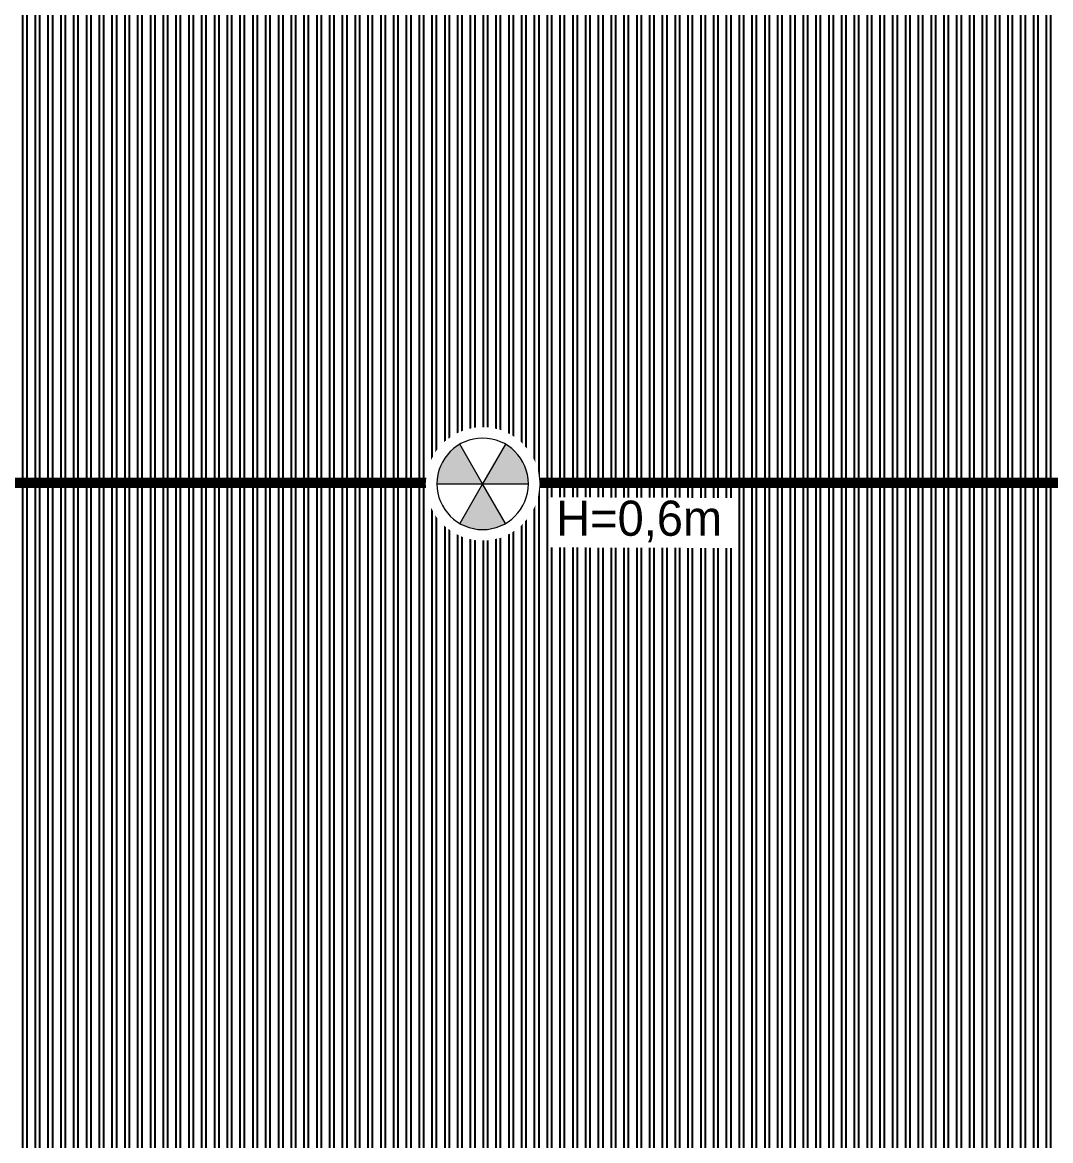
# Model space of a CAD drawing. Header units: millimetres. Extents: x -107267 to 109426, y -98906 to 83910.
# Drawn here: x 4590 to 9564, y -10804 to -5394 of the extents above; entities that cross this region are included whole.
import ezdxf
from ezdxf.enums import TextEntityAlignment as Align

# ---------------------------------------------------------------- set-up
doc = ezdxf.new("R2010")
doc.units = ezdxf.units.MM
doc.linetypes.add('ACAD_ISO10W100', pattern=[18, 12, -3, 0, -3])
for name, color, linetype in [('00 - wipout', 1, 'Continuous'), ('00 - ZONA DE PROTEÇÃO', 4, 'Continuous'), ('Top (Plan) View-MISC', 7, 'Continuous')]:
    doc.layers.add(name, color=color, linetype=linetype)
doc.layers.add('000-M3G-MALHA NOVA', color=5, linetype='ACAD_ISO10W100', lineweight=0)
doc.layers.add('00_SPDA_captacao_novo', color=5, linetype='Continuous', lineweight=9)

# ---------------------------------------------------------------- blocks, each defined once
blk = doc.blocks.new('M3G_P_CPTOR AEREO 600')
blk.add_attdef('ALTURA', text='', height=1.7).set_placement((0.739, -2.574), align=Align.TOP_LEFT)
at = {"color": 255, "lineweight": 0}
blk.add_wipeout([(-0.23, 2.19), (-0.68, 2.094), (-1.101, 1.907), (-1.473, 1.636), (-1.781, 1.294), (-2.012, 0.896), (-2.154, 0.458), (-2.202, 0), (-2.154, -0.458), (-2.012, -0.896), (-1.781, -1.294), (-1.473, -1.636), (-1.101, -1.907), (-0.68, -2.094), (-0.23, -2.19), (0.23, -2.19), (0.68, -2.094), (1.101, -1.907), (1.473, -1.636), (1.781, -1.294), (2.012, -0.896), (2.154, -0.458), (2.202, 0), (2.154, 0.458), (2.012, 0.896), (1.781, 1.294), (1.473, 1.636), (1.101, 1.907), (0.68, 2.094), (0.23, 2.19)], dxfattribs=at)
at = {"lineweight": 9}
h = blk.add_hatch(color=256, dxfattribs=at)
h.dxf.hatch_style = 1
h.paths.add_polyline_path([(0.884, 1.532, 0.267949), (-0.884, 1.532), (0, 0)])
h.paths.add_polyline_path([(-1.769, 0, 0.267949), (-0.884, -1.532), (0, 0)])
h.paths.add_polyline_path([(0.884, -1.532, 0.267949), (1.769, 0), (0, 0)])
for p, q in [((0, 0), (-0.884, 1.532)), ((0.884, 1.532), (0, 0)), ((-1.769, 0), (0, 0)), ((0, 0), (-0.884, -1.532)), ((0.884, -1.532), (0, 0)), ((0, 0), (1.769, 0))]:
    blk.add_line(p, q, dxfattribs=at)
blk.add_circle((0, 0), 1.769, dxfattribs=at)
blk = doc.blocks.new('*U481')
at = {"layer": 'Top (Plan) View-MISC', "color": 0, "linetype": 'ByBlock', "lineweight": -2}
for p, q in [((4611.6, -7621.9), (4652.3, -7621.9)), ((4673.5, -7621.9), (4714.2, -7621.9)), ((4735.4, -7621.9), (4776.1, -7621.9)), ((4797.3, -7621.9), (4838, -7621.9)), ((4859.2, -7621.9), (4899.9, -7621.9)), ((4921.1, -7621.9), (4961.8, -7621.9)), ((4983, -7621.9), (5023.7, -7621.9)), ((5044.9, -7621.9), (5085.6, -7621.9)), ((5106.8, -7621.9), (5147.5, -7621.9)), ((5168.7, -7621.9), (5209.4, -7621.9)), ((5230.6, -7621.9), (5271.3, -7621.9)), ((5292.5, -7621.9), (5333.2, -7621.9)), ((5354.4, -7621.9), (5395.1, -7621.9)), ((5416.3, -7621.9), (5457, -7621.9)), ((5478.2, -7621.9), (5518.9, -7621.9)), ((5540.1, -7621.9), (5580.8, -7621.9)), ((5602, -7621.9), (5642.7, -7621.9)), ((5663.9, -7621.9), (5704.6, -7621.9)), ((5725.8, -7621.9), (5766.5, -7621.9)), ((5787.7, -7621.9), (5828.4, -7621.9)), ((5849.6, -7621.9), (5890.3, -7621.9)), ((5911.5, -7621.9), (5952.2, -7621.9)), ((5973.4, -7621.9), (6014.1, -7621.9)), ((6035.3, -7621.9), (6076, -7621.9)), ((6097.2, -7621.9), (6137.9, -7621.9)), ((6159.1, -7621.9), (6199.8, -7621.9)), ((6221, -7621.9), (6261.7, -7621.9)), ((6282.9, -7621.9), (6323.6, -7621.9)), ((6344.8, -7621.9), (6385.5, -7621.9)), ((6406.7, -7621.9), (6447.4, -7621.9)), ((6468.6, -7621.9), (6509.3, -7621.9)), ((6530.5, -7621.9), (6571.2, -7621.9)), ((6592.4, -7621.9), (6633.1, -7621.9)), ((6654.3, -7621.9), (6695, -7621.9)), ((6716.2, -7621.9), (6756.9, -7621.9)), ((6778.1, -7621.9), (6818.8, -7621.9)), ((6840, -7621.9), (6859.5, -7621.9)), ((6878.5, -7621.9), (6880.7, -7621.9)), ((6901.9, -7621.9), (6942.6, -7621.9)), ((6963.8, -7621.9), (7004.5, -7621.9)), ((7025.7, -7621.9), (7066.4, -7621.9)), ((7087.6, -7621.9), (7128.3, -7621.9)), ((7149.5, -7621.9), (7190.2, -7621.9)), ((7211.4, -7621.9), (7252.1, -7621.9)), ((7273.3, -7621.9), (7314, -7621.9)), ((7335.2, -7621.9), (7375.9, -7621.9)), ((7397.1, -7621.9), (7437.8, -7621.9)), ((7459, -7621.9), (7499.7, -7621.9)), ((7520.9, -7621.9), (7561.6, -7621.9)), ((7582.8, -7621.9), (7623.5, -7621.9)), ((7644.7, -7621.9), (7685.4, -7621.9)), ((7706.6, -7621.9), (7747.3, -7621.9)), ((7768.5, -7621.9), (7809.2, -7621.9)), ((7830.4, -7621.9), (7871.1, -7621.9)), ((7892.3, -7621.9), (7933, -7621.9)), ((7954.2, -7621.9), (7994.9, -7621.9)), ((8016.1, -7621.9), (8056.8, -7621.9)), ((8078, -7621.9), (8118.7, -7621.9)), ((8139.9, -7621.9), (8180.6, -7621.9)), ((8201.8, -7621.9), (8242.5, -7621.9)), ((8263.7, -7621.9), (8304.4, -7621.9)), ((8325.6, -7621.9), (8366.3, -7621.9)), ((8387.5, -7621.9), (8428.2, -7621.9)), ((8449.4, -7621.9), (8490.1, -7621.9)), ((8511.3, -7621.9), (8551.9, -7621.9)), ((8573.2, -7621.9), (8613.8, -7621.9)), ((8635.1, -7621.9), (8675.7, -7621.9)), ((8697, -7621.9), (8737.6, -7621.9)), ((8758.9, -7621.9), (8799.5, -7621.9)), ((8820.8, -7621.9), (8861.4, -7621.9)), ((8882.7, -7621.9), (8923.3, -7621.9)), ((8944.6, -7621.9), (8985.2, -7621.9)), ((9006.4, -7621.9), (9047.1, -7621.9)), ((9068.3, -7621.9), (9109, -7621.9)), ((9130.2, -7621.9), (9170.9, -7621.9)), ((9192.1, -7621.9), (9232.8, -7621.9)), ((9254, -7621.9), (9294.7, -7621.9)), ((9315.9, -7621.9), (9356.6, -7621.9)), ((9377.8, -7621.9), (9418.5, -7621.9)), ((9439.7, -7621.9), (9480.4, -7621.9)), ((9501.6, -7621.9), (9542.3, -7621.9)), ((9563.5, -7621.9), (9604.2, -7621.9))]:
    blk.add_line(p, q, dxfattribs=at)
blk = doc.blocks.new('*U708')
at = {"layer": 'Top (Plan) View-MISC', "color": 0, "linetype": 'ByBlock', "lineweight": -2}
for p, q in [((9542.3, -381.9), (9542.3, -7621.9)), ((9563.5, -381.9), (9563.5, -7621.9)), ((9542.3, -7621.9), (9542.3, -14861.9)), ((9542.3, -7621.9), (9563.5, -7621.9)), ((9563.5, -7621.9), (9563.5, -14861.9))]:
    blk.add_line(p, q, dxfattribs=at)
blk = doc.blocks.new('*U709')
at = {"layer": 'Top (Plan) View-MISC', "color": 0, "linetype": 'ByBlock', "lineweight": -2}
for p, q in [((9480.4, -381.9), (9480.4, -7621.9)), ((9501.6, -381.9), (9501.6, -7621.9)), ((9480.4, -7621.9), (9480.4, -14861.9)), ((9480.4, -7621.9), (9501.6, -7621.9)), ((9501.6, -7621.9), (9501.6, -14861.9))]:
    blk.add_line(p, q, dxfattribs=at)
blk = doc.blocks.new('*U710')
at = {"layer": 'Top (Plan) View-MISC', "color": 0, "linetype": 'ByBlock', "lineweight": -2}
for p, q in [((9418.5, -381.9), (9418.5, -7621.9)), ((9439.7, -381.9), (9439.7, -7621.9)), ((9418.5, -7621.9), (9418.5, -14861.9)), ((9418.5, -7621.9), (9439.7, -7621.9)), ((9439.7, -7621.9), (9439.7, -14861.9))]:
    blk.add_line(p, q, dxfattribs=at)
blk = doc.blocks.new('*U711')
at = {"layer": 'Top (Plan) View-MISC', "color": 0, "linetype": 'ByBlock', "lineweight": -2}
for p, q in [((9356.6, -381.9), (9356.6, -7621.9)), ((9377.8, -381.9), (9377.8, -7621.9)), ((9356.6, -7621.9), (9356.6, -14861.9)), ((9356.6, -7621.9), (9377.8, -7621.9)), ((9377.8, -7621.9), (9377.8, -14861.9))]:
    blk.add_line(p, q, dxfattribs=at)
blk = doc.blocks.new('*U712')
at = {"layer": 'Top (Plan) View-MISC', "color": 0, "linetype": 'ByBlock', "lineweight": -2}
for p, q in [((9294.7, -381.9), (9294.7, -7621.9)), ((9315.9, -381.9), (9315.9, -7621.9)), ((9294.7, -7621.9), (9294.7, -14861.9)), ((9294.7, -7621.9), (9315.9, -7621.9)), ((9315.9, -7621.9), (9315.9, -14861.9))]:
    blk.add_line(p, q, dxfattribs=at)
blk = doc.blocks.new('*U713')
at = {"layer": 'Top (Plan) View-MISC', "color": 0, "linetype": 'ByBlock', "lineweight": -2}
for p, q in [((9232.8, -381.9), (9232.8, -7621.9)), ((9254, -381.9), (9254, -7621.9)), ((9232.8, -7621.9), (9232.8, -14861.9)), ((9232.8, -7621.9), (9254, -7621.9)), ((9254, -7621.9), (9254, -14861.9))]:
    blk.add_line(p, q, dxfattribs=at)
blk = doc.blocks.new('*U714')
at = {"layer": 'Top (Plan) View-MISC', "color": 0, "linetype": 'ByBlock', "lineweight": -2}
for p, q in [((9170.9, -381.9), (9170.9, -7621.9)), ((9192.1, -381.9), (9192.1, -7621.9)), ((9170.9, -7621.9), (9170.9, -14861.9)), ((9170.9, -7621.9), (9192.1, -7621.9)), ((9192.1, -7621.9), (9192.1, -14861.9))]:
    blk.add_line(p, q, dxfattribs=at)
blk = doc.blocks.new('*U715')
at = {"layer": 'Top (Plan) View-MISC', "color": 0, "linetype": 'ByBlock', "lineweight": -2}
for p, q in [((9109, -381.9), (9109, -7621.9)), ((9130.2, -381.9), (9130.2, -7621.9)), ((9109, -7621.9), (9109, -14861.9)), ((9109, -7621.9), (9130.2, -7621.9)), ((9130.2, -7621.9), (9130.2, -14861.9))]:
    blk.add_line(p, q, dxfattribs=at)
blk = doc.blocks.new('*U716')
at = {"layer": 'Top (Plan) View-MISC', "color": 0, "linetype": 'ByBlock', "lineweight": -2}
for p, q in [((9047.1, -381.9), (9047.1, -7621.9)), ((9068.3, -381.9), (9068.3, -7621.9)), ((9047.1, -7621.9), (9047.1, -14861.9)), ((9047.1, -7621.9), (9068.3, -7621.9)), ((9068.3, -7621.9), (9068.3, -14861.9))]:
    blk.add_line(p, q, dxfattribs=at)
blk = doc.blocks.new('*U717')
at = {"layer": 'Top (Plan) View-MISC', "color": 0, "linetype": 'ByBlock', "lineweight": -2}
for p, q in [((8985.2, -381.9), (8985.2, -7621.9)), ((9006.4, -381.9), (9006.4, -7621.9)), ((8985.2, -7621.9), (8985.2, -14861.9)), ((8985.2, -7621.9), (9006.4, -7621.9)), ((9006.4, -7621.9), (9006.4, -14861.9))]:
    blk.add_line(p, q, dxfattribs=at)
blk = doc.blocks.new('*U718')
at = {"layer": 'Top (Plan) View-MISC', "color": 0, "linetype": 'ByBlock', "lineweight": -2}
for p, q in [((8923.3, -381.9), (8923.3, -7621.9)), ((8944.6, -381.9), (8944.6, -7621.9)), ((8923.3, -7621.9), (8923.3, -14861.9)), ((8923.3, -7621.9), (8944.6, -7621.9)), ((8944.6, -7621.9), (8944.6, -14861.9))]:
    blk.add_line(p, q, dxfattribs=at)
blk = doc.blocks.new('*U719')
at = {"layer": 'Top (Plan) View-MISC', "color": 0, "linetype": 'ByBlock', "lineweight": -2}
for p, q in [((8861.4, -381.9), (8861.4, -7621.9)), ((8882.7, -381.9), (8882.7, -7621.9)), ((8861.4, -7621.9), (8861.4, -14861.9)), ((8861.4, -7621.9), (8882.7, -7621.9)), ((8882.7, -7621.9), (8882.7, -14861.9))]:
    blk.add_line(p, q, dxfattribs=at)
blk = doc.blocks.new('*U720')
at = {"layer": 'Top (Plan) View-MISC', "color": 0, "linetype": 'ByBlock', "lineweight": -2}
for p, q in [((8799.5, -381.9), (8799.5, -7621.9)), ((8820.8, -381.9), (8820.8, -7621.9)), ((8799.5, -7621.9), (8799.5, -14861.9)), ((8799.5, -7621.9), (8820.8, -7621.9)), ((8820.8, -7621.9), (8820.8, -14861.9))]:
    blk.add_line(p, q, dxfattribs=at)
blk = doc.blocks.new('*U721')
at = {"layer": 'Top (Plan) View-MISC', "color": 0, "linetype": 'ByBlock', "lineweight": -2}
for p, q in [((8737.6, -381.9), (8737.6, -7621.9)), ((8758.9, -381.9), (8758.9, -7621.9)), ((8737.6, -7621.9), (8737.6, -14861.9)), ((8737.6, -7621.9), (8758.9, -7621.9)), ((8758.9, -7621.9), (8758.9, -14861.9))]:
    blk.add_line(p, q, dxfattribs=at)
blk = doc.blocks.new('*U722')
at = {"layer": 'Top (Plan) View-MISC', "color": 0, "linetype": 'ByBlock', "lineweight": -2}
for p, q in [((8675.7, -381.9), (8675.7, -7621.9)), ((8697, -381.9), (8697, -7621.9)), ((8675.7, -7621.9), (8675.7, -14861.9)), ((8675.7, -7621.9), (8697, -7621.9)), ((8697, -7621.9), (8697, -14861.9))]:
    blk.add_line(p, q, dxfattribs=at)
blk = doc.blocks.new('*U723')
at = {"layer": 'Top (Plan) View-MISC', "color": 0, "linetype": 'ByBlock', "lineweight": -2}
for p, q in [((8613.8, -381.9), (8613.8, -7621.9)), ((8635.1, -381.9), (8635.1, -7621.9)), ((8613.8, -7621.9), (8613.8, -14861.9)), ((8613.8, -7621.9), (8635.1, -7621.9)), ((8635.1, -7621.9), (8635.1, -14861.9))]:
    blk.add_line(p, q, dxfattribs=at)
blk = doc.blocks.new('*U724')
at = {"layer": 'Top (Plan) View-MISC', "color": 0, "linetype": 'ByBlock', "lineweight": -2}
for p, q in [((8551.9, -381.9), (8551.9, -7621.9)), ((8573.2, -381.9), (8573.2, -7621.9)), ((8551.9, -7621.9), (8551.9, -14861.9)), ((8551.9, -7621.9), (8573.2, -7621.9)), ((8573.2, -7621.9), (8573.2, -14861.9))]:
    blk.add_line(p, q, dxfattribs=at)
blk = doc.blocks.new('*U725')
at = {"layer": 'Top (Plan) View-MISC', "color": 0, "linetype": 'ByBlock', "lineweight": -2}
for p, q in [((8490.1, -381.9), (8490.1, -7621.9)), ((8511.3, -381.9), (8511.3, -7621.9)), ((8490.1, -7621.9), (8490.1, -14861.9)), ((8490.1, -7621.9), (8511.3, -7621.9)), ((8511.3, -7621.9), (8511.3, -14861.9))]:
    blk.add_line(p, q, dxfattribs=at)
blk = doc.blocks.new('*U726')
at = {"layer": 'Top (Plan) View-MISC', "color": 0, "linetype": 'ByBlock', "lineweight": -2}
for p, q in [((8428.2, -381.9), (8428.2, -7621.9)), ((8449.4, -381.9), (8449.4, -7621.9)), ((8428.2, -7621.9), (8428.2, -14861.9)), ((8428.2, -7621.9), (8449.4, -7621.9)), ((8449.4, -7621.9), (8449.4, -14861.9))]:
    blk.add_line(p, q, dxfattribs=at)
blk = doc.blocks.new('*U727')
at = {"layer": 'Top (Plan) View-MISC', "color": 0, "linetype": 'ByBlock', "lineweight": -2}
for p, q in [((8366.3, -381.9), (8366.3, -7621.9)), ((8387.5, -381.9), (8387.5, -7621.9)), ((8366.3, -7621.9), (8366.3, -14861.9)), ((8366.3, -7621.9), (8387.5, -7621.9)), ((8387.5, -7621.9), (8387.5, -14861.9))]:
    blk.add_line(p, q, dxfattribs=at)
blk = doc.blocks.new('*U728')
at = {"layer": 'Top (Plan) View-MISC', "color": 0, "linetype": 'ByBlock', "lineweight": -2}
for p, q in [((8304.4, -381.9), (8304.4, -7621.9)), ((8325.6, -381.9), (8325.6, -7621.9)), ((8304.4, -7621.9), (8304.4, -14861.9)), ((8304.4, -7621.9), (8325.6, -7621.9)), ((8325.6, -7621.9), (8325.6, -14861.9))]:
    blk.add_line(p, q, dxfattribs=at)
blk = doc.blocks.new('*U729')
at = {"layer": 'Top (Plan) View-MISC', "color": 0, "linetype": 'ByBlock', "lineweight": -2}
for p, q in [((8242.5, -381.9), (8242.5, -7621.9)), ((8263.7, -381.9), (8263.7, -7621.9)), ((8242.5, -7621.9), (8242.5, -14861.9)), ((8242.5, -7621.9), (8263.7, -7621.9)), ((8263.7, -7621.9), (8263.7, -14861.9))]:
    blk.add_line(p, q, dxfattribs=at)
blk = doc.blocks.new('*U730')
at = {"layer": 'Top (Plan) View-MISC', "color": 0, "linetype": 'ByBlock', "lineweight": -2}
for p, q in [((8180.6, -381.9), (8180.6, -7621.9)), ((8201.8, -381.9), (8201.8, -7621.9)), ((8180.6, -7621.9), (8180.6, -14861.9)), ((8180.6, -7621.9), (8201.8, -7621.9)), ((8201.8, -7621.9), (8201.8, -14861.9))]:
    blk.add_line(p, q, dxfattribs=at)
blk = doc.blocks.new('*U731')
at = {"layer": 'Top (Plan) View-MISC', "color": 0, "linetype": 'ByBlock', "lineweight": -2}
for p, q in [((8118.7, -381.9), (8118.7, -7621.9)), ((8139.9, -381.9), (8139.9, -7621.9)), ((8118.7, -7621.9), (8118.7, -14861.9)), ((8118.7, -7621.9), (8139.9, -7621.9)), ((8139.9, -7621.9), (8139.9, -14861.9))]:
    blk.add_line(p, q, dxfattribs=at)
blk = doc.blocks.new('*U732')
at = {"layer": 'Top (Plan) View-MISC', "color": 0, "linetype": 'ByBlock', "lineweight": -2}
for p, q in [((8056.8, -381.9), (8056.8, -7621.9)), ((8078, -381.9), (8078, -7621.9)), ((8056.8, -7621.9), (8056.8, -14861.9)), ((8056.8, -7621.9), (8078, -7621.9)), ((8078, -7621.9), (8078, -14861.9))]:
    blk.add_line(p, q, dxfattribs=at)
blk = doc.blocks.new('*U733')
at = {"layer": 'Top (Plan) View-MISC', "color": 0, "linetype": 'ByBlock', "lineweight": -2}
for p, q in [((7994.9, -381.9), (7994.9, -7621.9)), ((8016.1, -381.9), (8016.1, -7621.9)), ((7994.9, -7621.9), (7994.9, -14861.9)), ((7994.9, -7621.9), (8016.1, -7621.9)), ((8016.1, -7621.9), (8016.1, -14861.9))]:
    blk.add_line(p, q, dxfattribs=at)
blk = doc.blocks.new('*U734')
at = {"layer": 'Top (Plan) View-MISC', "color": 0, "linetype": 'ByBlock', "lineweight": -2}
for p, q in [((7933, -381.9), (7933, -7621.9)), ((7954.2, -381.9), (7954.2, -7621.9)), ((7933, -7621.9), (7933, -14861.9)), ((7933, -7621.9), (7954.2, -7621.9)), ((7954.2, -7621.9), (7954.2, -14861.9))]:
    blk.add_line(p, q, dxfattribs=at)
blk = doc.blocks.new('*U735')
at = {"layer": 'Top (Plan) View-MISC', "color": 0, "linetype": 'ByBlock', "lineweight": -2}
for p, q in [((7871.1, -381.9), (7871.1, -7621.9)), ((7892.3, -381.9), (7892.3, -7621.9)), ((7871.1, -7621.9), (7871.1, -14861.9)), ((7871.1, -7621.9), (7892.3, -7621.9)), ((7892.3, -7621.9), (7892.3, -14861.9))]:
    blk.add_line(p, q, dxfattribs=at)
blk = doc.blocks.new('*U736')
at = {"layer": 'Top (Plan) View-MISC', "color": 0, "linetype": 'ByBlock', "lineweight": -2}
for p, q in [((7809.2, -381.9), (7809.2, -7621.9)), ((7830.4, -381.9), (7830.4, -7621.9)), ((7809.2, -7621.9), (7809.2, -14861.9)), ((7809.2, -7621.9), (7830.4, -7621.9)), ((7830.4, -7621.9), (7830.4, -14861.9))]:
    blk.add_line(p, q, dxfattribs=at)
blk = doc.blocks.new('*U737')
at = {"layer": 'Top (Plan) View-MISC', "color": 0, "linetype": 'ByBlock', "lineweight": -2}
for p, q in [((7747.3, -381.9), (7747.3, -7621.9)), ((7768.5, -381.9), (7768.5, -7621.9)), ((7747.3, -7621.9), (7747.3, -14861.9)), ((7747.3, -7621.9), (7768.5, -7621.9)), ((7768.5, -7621.9), (7768.5, -14861.9))]:
    blk.add_line(p, q, dxfattribs=at)
blk = doc.blocks.new('*U738')
at = {"layer": 'Top (Plan) View-MISC', "color": 0, "linetype": 'ByBlock', "lineweight": -2}
for p, q in [((7685.4, -381.9), (7685.4, -7621.9)), ((7706.6, -381.9), (7706.6, -7621.9)), ((7685.4, -7621.9), (7685.4, -14861.9)), ((7685.4, -7621.9), (7706.6, -7621.9)), ((7706.6, -7621.9), (7706.6, -14861.9))]:
    blk.add_line(p, q, dxfattribs=at)
blk = doc.blocks.new('*U739')
at = {"layer": 'Top (Plan) View-MISC', "color": 0, "linetype": 'ByBlock', "lineweight": -2}
for p, q in [((7623.5, -381.9), (7623.5, -7621.9)), ((7644.7, -381.9), (7644.7, -7621.9)), ((7623.5, -7621.9), (7623.5, -14861.9)), ((7623.5, -7621.9), (7644.7, -7621.9)), ((7644.7, -7621.9), (7644.7, -14861.9))]:
    blk.add_line(p, q, dxfattribs=at)
blk = doc.blocks.new('*U740')
at = {"layer": 'Top (Plan) View-MISC', "color": 0, "linetype": 'ByBlock', "lineweight": -2}
for p, q in [((7561.6, -381.9), (7561.6, -7621.9)), ((7582.8, -381.9), (7582.8, -7621.9)), ((7561.6, -7621.9), (7561.6, -14861.9)), ((7561.6, -7621.9), (7582.8, -7621.9)), ((7582.8, -7621.9), (7582.8, -14861.9))]:
    blk.add_line(p, q, dxfattribs=at)
blk = doc.blocks.new('*U741')
at = {"layer": 'Top (Plan) View-MISC', "color": 0, "linetype": 'ByBlock', "lineweight": -2}
for p, q in [((7499.7, -381.9), (7499.7, -7621.9)), ((7520.9, -381.9), (7520.9, -7621.9)), ((7499.7, -7621.9), (7499.7, -14861.9)), ((7499.7, -7621.9), (7520.9, -7621.9)), ((7520.9, -7621.9), (7520.9, -14861.9))]:
    blk.add_line(p, q, dxfattribs=at)
blk = doc.blocks.new('*U742')
at = {"layer": 'Top (Plan) View-MISC', "color": 0, "linetype": 'ByBlock', "lineweight": -2}
for p, q in [((7437.8, -381.9), (7437.8, -7621.9)), ((7459, -381.9), (7459, -7621.9)), ((7437.8, -7621.9), (7437.8, -14861.9)), ((7437.8, -7621.9), (7459, -7621.9)), ((7459, -7621.9), (7459, -14861.9))]:
    blk.add_line(p, q, dxfattribs=at)
blk = doc.blocks.new('*U743')
at = {"layer": 'Top (Plan) View-MISC', "color": 0, "linetype": 'ByBlock', "lineweight": -2}
for p, q in [((7375.9, -381.9), (7375.9, -7621.9)), ((7397.1, -381.9), (7397.1, -7621.9)), ((7375.9, -7621.9), (7375.9, -14861.9)), ((7375.9, -7621.9), (7397.1, -7621.9)), ((7397.1, -7621.9), (7397.1, -14861.9))]:
    blk.add_line(p, q, dxfattribs=at)
blk = doc.blocks.new('*U744')
at = {"layer": 'Top (Plan) View-MISC', "color": 0, "linetype": 'ByBlock', "lineweight": -2}
for p, q in [((7314, -381.9), (7314, -7621.9)), ((7335.2, -381.9), (7335.2, -7621.9)), ((7314, -7621.9), (7314, -14861.9)), ((7314, -7621.9), (7335.2, -7621.9)), ((7335.2, -7621.9), (7335.2, -14861.9))]:
    blk.add_line(p, q, dxfattribs=at)
blk = doc.blocks.new('*U745')
at = {"layer": 'Top (Plan) View-MISC', "color": 0, "linetype": 'ByBlock', "lineweight": -2}
for p, q in [((7252.1, -381.9), (7252.1, -7621.9)), ((7273.3, -381.9), (7273.3, -7621.9)), ((7252.1, -7621.9), (7252.1, -14861.9)), ((7252.1, -7621.9), (7273.3, -7621.9)), ((7273.3, -7621.9), (7273.3, -14861.9))]:
    blk.add_line(p, q, dxfattribs=at)
blk = doc.blocks.new('*U746')
at = {"layer": 'Top (Plan) View-MISC', "color": 0, "linetype": 'ByBlock', "lineweight": -2}
for p, q in [((7190.2, -381.9), (7190.2, -7621.9)), ((7211.4, -381.9), (7211.4, -7621.9)), ((7190.2, -7621.9), (7190.2, -14861.9)), ((7190.2, -7621.9), (7211.4, -7621.9)), ((7211.4, -7621.9), (7211.4, -14861.9))]:
    blk.add_line(p, q, dxfattribs=at)
blk = doc.blocks.new('*U747')
at = {"layer": 'Top (Plan) View-MISC', "color": 0, "linetype": 'ByBlock', "lineweight": -2}
for p, q in [((7128.3, -381.9), (7128.3, -7621.9)), ((7149.5, -381.9), (7149.5, -7621.9)), ((7128.3, -7621.9), (7128.3, -14861.9)), ((7128.3, -7621.9), (7149.5, -7621.9)), ((7149.5, -7621.9), (7149.5, -14861.9))]:
    blk.add_line(p, q, dxfattribs=at)
blk = doc.blocks.new('*U748')
at = {"layer": 'Top (Plan) View-MISC', "color": 0, "linetype": 'ByBlock', "lineweight": -2}
for p, q in [((7066.4, -381.9), (7066.4, -7621.9)), ((7087.6, -381.9), (7087.6, -7621.9)), ((7066.4, -7621.9), (7066.4, -14861.9)), ((7066.4, -7621.9), (7087.6, -7621.9)), ((7087.6, -7621.9), (7087.6, -14861.9))]:
    blk.add_line(p, q, dxfattribs=at)
blk = doc.blocks.new('*U749')
at = {"layer": 'Top (Plan) View-MISC', "color": 0, "linetype": 'ByBlock', "lineweight": -2}
for p, q in [((7004.5, -381.9), (7004.5, -7621.9)), ((7025.7, -381.9), (7025.7, -7621.9)), ((7004.5, -7621.9), (7004.5, -14861.9)), ((7004.5, -7621.9), (7025.7, -7621.9)), ((7025.7, -7621.9), (7025.7, -14861.9))]:
    blk.add_line(p, q, dxfattribs=at)
blk = doc.blocks.new('*U750')
at = {"layer": 'Top (Plan) View-MISC', "color": 0, "linetype": 'ByBlock', "lineweight": -2}
for p, q in [((6942.6, -381.9), (6942.6, -7621.9)), ((6963.8, -381.9), (6963.8, -7621.9)), ((6942.6, -7621.9), (6942.6, -14861.9)), ((6942.6, -7621.9), (6963.8, -7621.9)), ((6963.8, -7621.9), (6963.8, -14861.9))]:
    blk.add_line(p, q, dxfattribs=at)
blk = doc.blocks.new('*U751')
at = {"layer": 'Top (Plan) View-MISC', "color": 0, "linetype": 'ByBlock', "lineweight": -2}
for p, q in [((6880.7, -381.9), (6880.7, -7621.9)), ((6901.9, -381.9), (6901.9, -7621.9)), ((6880.7, -7621.9), (6880.7, -14861.9)), ((6880.7, -7621.9), (6901.9, -7621.9)), ((6901.9, -7621.9), (6901.9, -14861.9))]:
    blk.add_line(p, q, dxfattribs=at)
blk = doc.blocks.new('*U752')
at = {"layer": 'Top (Plan) View-MISC', "color": 0, "linetype": 'ByBlock', "lineweight": -2}
for p, q in [((6818.8, -381.9), (6818.8, -7621.9)), ((6840, -381.9), (6840, -7621.9)), ((6818.8, -7621.9), (6818.8, -14861.9)), ((6818.8, -7621.9), (6840, -7621.9)), ((6840, -7621.9), (6840, -14861.9))]:
    blk.add_line(p, q, dxfattribs=at)
blk = doc.blocks.new('*U753')
at = {"layer": 'Top (Plan) View-MISC', "color": 0, "linetype": 'ByBlock', "lineweight": -2}
for p, q in [((6756.9, -381.9), (6756.9, -7621.9)), ((6778.1, -381.9), (6778.1, -7621.9)), ((6756.9, -7621.9), (6756.9, -14861.9)), ((6756.9, -7621.9), (6778.1, -7621.9)), ((6778.1, -7621.9), (6778.1, -14861.9))]:
    blk.add_line(p, q, dxfattribs=at)
blk = doc.blocks.new('*U754')
at = {"layer": 'Top (Plan) View-MISC', "color": 0, "linetype": 'ByBlock', "lineweight": -2}
for p, q in [((6695, -381.9), (6695, -7621.9)), ((6716.2, -381.9), (6716.2, -7621.9)), ((6695, -7621.9), (6695, -14861.9)), ((6695, -7621.9), (6716.2, -7621.9)), ((6716.2, -7621.9), (6716.2, -14861.9))]:
    blk.add_line(p, q, dxfattribs=at)
blk = doc.blocks.new('*U755')
at = {"layer": 'Top (Plan) View-MISC', "color": 0, "linetype": 'ByBlock', "lineweight": -2}
for p, q in [((6633.1, -381.9), (6633.1, -7621.9)), ((6654.3, -381.9), (6654.3, -7621.9)), ((6633.1, -7621.9), (6633.1, -14861.9)), ((6633.1, -7621.9), (6654.3, -7621.9)), ((6654.3, -7621.9), (6654.3, -14861.9))]:
    blk.add_line(p, q, dxfattribs=at)
blk = doc.blocks.new('*U756')
at = {"layer": 'Top (Plan) View-MISC', "color": 0, "linetype": 'ByBlock', "lineweight": -2}
for p, q in [((6571.2, -381.9), (6571.2, -7621.9)), ((6592.4, -381.9), (6592.4, -7621.9)), ((6571.2, -7621.9), (6571.2, -14861.9)), ((6571.2, -7621.9), (6592.4, -7621.9)), ((6592.4, -7621.9), (6592.4, -14861.9))]:
    blk.add_line(p, q, dxfattribs=at)
blk = doc.blocks.new('*U757')
at = {"layer": 'Top (Plan) View-MISC', "color": 0, "linetype": 'ByBlock', "lineweight": -2}
for p, q in [((6509.3, -381.9), (6509.3, -7621.9)), ((6530.5, -381.9), (6530.5, -7621.9)), ((6509.3, -7621.9), (6509.3, -14861.9)), ((6509.3, -7621.9), (6530.5, -7621.9)), ((6530.5, -7621.9), (6530.5, -14861.9))]:
    blk.add_line(p, q, dxfattribs=at)
blk = doc.blocks.new('*U758')
at = {"layer": 'Top (Plan) View-MISC', "color": 0, "linetype": 'ByBlock', "lineweight": -2}
for p, q in [((6447.4, -381.9), (6447.4, -7621.9)), ((6468.6, -381.9), (6468.6, -7621.9)), ((6447.4, -7621.9), (6447.4, -14861.9)), ((6447.4, -7621.9), (6468.6, -7621.9)), ((6468.6, -7621.9), (6468.6, -14861.9))]:
    blk.add_line(p, q, dxfattribs=at)
blk = doc.blocks.new('*U759')
at = {"layer": 'Top (Plan) View-MISC', "color": 0, "linetype": 'ByBlock', "lineweight": -2}
for p, q in [((6385.5, -381.9), (6385.5, -7621.9)), ((6406.7, -381.9), (6406.7, -7621.9)), ((6385.5, -7621.9), (6385.5, -14861.9)), ((6385.5, -7621.9), (6406.7, -7621.9)), ((6406.7, -7621.9), (6406.7, -14861.9))]:
    blk.add_line(p, q, dxfattribs=at)
blk = doc.blocks.new('*U760')
at = {"layer": 'Top (Plan) View-MISC', "color": 0, "linetype": 'ByBlock', "lineweight": -2}
for p, q in [((6323.6, -381.9), (6323.6, -7621.9)), ((6344.8, -381.9), (6344.8, -7621.9)), ((6323.6, -7621.9), (6323.6, -14861.9)), ((6323.6, -7621.9), (6344.8, -7621.9)), ((6344.8, -7621.9), (6344.8, -14861.9))]:
    blk.add_line(p, q, dxfattribs=at)
blk = doc.blocks.new('*U761')
at = {"layer": 'Top (Plan) View-MISC', "color": 0, "linetype": 'ByBlock', "lineweight": -2}
for p, q in [((6261.7, -381.9), (6261.7, -7621.9)), ((6282.9, -381.9), (6282.9, -7621.9)), ((6261.7, -7621.9), (6261.7, -14861.9)), ((6261.7, -7621.9), (6282.9, -7621.9)), ((6282.9, -7621.9), (6282.9, -14861.9))]:
    blk.add_line(p, q, dxfattribs=at)
blk = doc.blocks.new('*U762')
at = {"layer": 'Top (Plan) View-MISC', "color": 0, "linetype": 'ByBlock', "lineweight": -2}
for p, q in [((6199.8, -381.9), (6199.8, -7621.9)), ((6221, -381.9), (6221, -7621.9)), ((6199.8, -7621.9), (6199.8, -14861.9)), ((6199.8, -7621.9), (6221, -7621.9)), ((6221, -7621.9), (6221, -14861.9))]:
    blk.add_line(p, q, dxfattribs=at)
blk = doc.blocks.new('*U763')
at = {"layer": 'Top (Plan) View-MISC', "color": 0, "linetype": 'ByBlock', "lineweight": -2}
for p, q in [((6137.9, -381.9), (6137.9, -7621.9)), ((6159.1, -381.9), (6159.1, -7621.9)), ((6137.9, -7621.9), (6137.9, -14861.9)), ((6137.9, -7621.9), (6159.1, -7621.9)), ((6159.1, -7621.9), (6159.1, -14861.9))]:
    blk.add_line(p, q, dxfattribs=at)
blk = doc.blocks.new('*U764')
at = {"layer": 'Top (Plan) View-MISC', "color": 0, "linetype": 'ByBlock', "lineweight": -2}
for p, q in [((6076, -381.9), (6076, -7621.9)), ((6097.2, -381.9), (6097.2, -7621.9)), ((6076, -7621.9), (6076, -14861.9)), ((6076, -7621.9), (6097.2, -7621.9)), ((6097.2, -7621.9), (6097.2, -14861.9))]:
    blk.add_line(p, q, dxfattribs=at)
blk = doc.blocks.new('*U765')
at = {"layer": 'Top (Plan) View-MISC', "color": 0, "linetype": 'ByBlock', "lineweight": -2}
for p, q in [((6014.1, -381.9), (6014.1, -7621.9)), ((6035.3, -381.9), (6035.3, -7621.9)), ((6014.1, -7621.9), (6014.1, -14861.9)), ((6014.1, -7621.9), (6035.3, -7621.9)), ((6035.3, -7621.9), (6035.3, -14861.9))]:
    blk.add_line(p, q, dxfattribs=at)
blk = doc.blocks.new('*U766')
at = {"layer": 'Top (Plan) View-MISC', "color": 0, "linetype": 'ByBlock', "lineweight": -2}
for p, q in [((5952.2, -381.9), (5952.2, -7621.9)), ((5973.4, -381.9), (5973.4, -7621.9)), ((5952.2, -7621.9), (5952.2, -14861.9)), ((5952.2, -7621.9), (5973.4, -7621.9)), ((5973.4, -7621.9), (5973.4, -14861.9))]:
    blk.add_line(p, q, dxfattribs=at)
blk = doc.blocks.new('*U767')
at = {"layer": 'Top (Plan) View-MISC', "color": 0, "linetype": 'ByBlock', "lineweight": -2}
for p, q in [((5890.3, -381.9), (5890.3, -7621.9)), ((5911.5, -381.9), (5911.5, -7621.9)), ((5890.3, -7621.9), (5890.3, -14861.9)), ((5890.3, -7621.9), (5911.5, -7621.9)), ((5911.5, -7621.9), (5911.5, -14861.9))]:
    blk.add_line(p, q, dxfattribs=at)
blk = doc.blocks.new('*U768')
at = {"layer": 'Top (Plan) View-MISC', "color": 0, "linetype": 'ByBlock', "lineweight": -2}
for p, q in [((5828.4, -381.9), (5828.4, -7621.9)), ((5849.6, -381.9), (5849.6, -7621.9)), ((5828.4, -7621.9), (5828.4, -14861.9)), ((5828.4, -7621.9), (5849.6, -7621.9)), ((5849.6, -7621.9), (5849.6, -14861.9))]:
    blk.add_line(p, q, dxfattribs=at)
blk = doc.blocks.new('*U769')
at = {"layer": 'Top (Plan) View-MISC', "color": 0, "linetype": 'ByBlock', "lineweight": -2}
for p, q in [((5766.5, -381.9), (5766.5, -7621.9)), ((5787.7, -381.9), (5787.7, -7621.9)), ((5766.5, -7621.9), (5766.5, -14861.9)), ((5766.5, -7621.9), (5787.7, -7621.9)), ((5787.7, -7621.9), (5787.7, -14861.9))]:
    blk.add_line(p, q, dxfattribs=at)
blk = doc.blocks.new('*U770')
at = {"layer": 'Top (Plan) View-MISC', "color": 0, "linetype": 'ByBlock', "lineweight": -2}
for p, q in [((5704.6, -381.9), (5704.6, -7621.9)), ((5725.8, -381.9), (5725.8, -7621.9)), ((5704.6, -7621.9), (5704.6, -14861.9)), ((5704.6, -7621.9), (5725.8, -7621.9)), ((5725.8, -7621.9), (5725.8, -14861.9))]:
    blk.add_line(p, q, dxfattribs=at)
blk = doc.blocks.new('*U771')
at = {"layer": 'Top (Plan) View-MISC', "color": 0, "linetype": 'ByBlock', "lineweight": -2}
for p, q in [((5642.7, -381.9), (5642.7, -7621.9)), ((5663.9, -381.9), (5663.9, -7621.9)), ((5642.7, -7621.9), (5642.7, -14861.9)), ((5642.7, -7621.9), (5663.9, -7621.9)), ((5663.9, -7621.9), (5663.9, -14861.9))]:
    blk.add_line(p, q, dxfattribs=at)
blk = doc.blocks.new('*U772')
at = {"layer": 'Top (Plan) View-MISC', "color": 0, "linetype": 'ByBlock', "lineweight": -2}
for p, q in [((5580.8, -381.9), (5580.8, -7621.9)), ((5602, -381.9), (5602, -7621.9)), ((5580.8, -7621.9), (5580.8, -14861.9)), ((5580.8, -7621.9), (5602, -7621.9)), ((5602, -7621.9), (5602, -14861.9))]:
    blk.add_line(p, q, dxfattribs=at)
blk = doc.blocks.new('*U773')
at = {"layer": 'Top (Plan) View-MISC', "color": 0, "linetype": 'ByBlock', "lineweight": -2}
for p, q in [((5518.9, -381.9), (5518.9, -7621.9)), ((5540.1, -381.9), (5540.1, -7621.9)), ((5518.9, -7621.9), (5518.9, -14861.9)), ((5518.9, -7621.9), (5540.1, -7621.9)), ((5540.1, -7621.9), (5540.1, -14861.9))]:
    blk.add_line(p, q, dxfattribs=at)
blk = doc.blocks.new('*U774')
at = {"layer": 'Top (Plan) View-MISC', "color": 0, "linetype": 'ByBlock', "lineweight": -2}
for p, q in [((5457, -381.9), (5457, -7621.9)), ((5478.2, -381.9), (5478.2, -7621.9)), ((5457, -7621.9), (5457, -14861.9)), ((5457, -7621.9), (5478.2, -7621.9)), ((5478.2, -7621.9), (5478.2, -14861.9))]:
    blk.add_line(p, q, dxfattribs=at)
blk = doc.blocks.new('*U775')
at = {"layer": 'Top (Plan) View-MISC', "color": 0, "linetype": 'ByBlock', "lineweight": -2}
for p, q in [((5395.1, -381.9), (5395.1, -7621.9)), ((5416.3, -381.9), (5416.3, -7621.9)), ((5395.1, -7621.9), (5395.1, -14861.9)), ((5395.1, -7621.9), (5416.3, -7621.9)), ((5416.3, -7621.9), (5416.3, -14861.9))]:
    blk.add_line(p, q, dxfattribs=at)
blk = doc.blocks.new('*U776')
at = {"layer": 'Top (Plan) View-MISC', "color": 0, "linetype": 'ByBlock', "lineweight": -2}
for p, q in [((5333.2, -381.9), (5333.2, -7621.9)), ((5354.4, -381.9), (5354.4, -7621.9)), ((5333.2, -7621.9), (5333.2, -14861.9)), ((5333.2, -7621.9), (5354.4, -7621.9)), ((5354.4, -7621.9), (5354.4, -14861.9))]:
    blk.add_line(p, q, dxfattribs=at)
blk = doc.blocks.new('*U777')
at = {"layer": 'Top (Plan) View-MISC', "color": 0, "linetype": 'ByBlock', "lineweight": -2}
for p, q in [((5271.3, -381.9), (5271.3, -7621.9)), ((5292.5, -381.9), (5292.5, -7621.9)), ((5271.3, -7621.9), (5271.3, -14861.9)), ((5271.3, -7621.9), (5292.5, -7621.9)), ((5292.5, -7621.9), (5292.5, -14861.9))]:
    blk.add_line(p, q, dxfattribs=at)
blk = doc.blocks.new('*U778')
at = {"layer": 'Top (Plan) View-MISC', "color": 0, "linetype": 'ByBlock', "lineweight": -2}
for p, q in [((5209.4, -381.9), (5209.4, -7621.9)), ((5230.6, -381.9), (5230.6, -7621.9)), ((5209.4, -7621.9), (5209.4, -14861.9)), ((5209.4, -7621.9), (5230.6, -7621.9)), ((5230.6, -7621.9), (5230.6, -14861.9))]:
    blk.add_line(p, q, dxfattribs=at)
blk = doc.blocks.new('*U779')
at = {"layer": 'Top (Plan) View-MISC', "color": 0, "linetype": 'ByBlock', "lineweight": -2}
for p, q in [((5147.5, -381.9), (5147.5, -7621.9)), ((5168.7, -381.9), (5168.7, -7621.9)), ((5147.5, -7621.9), (5147.5, -14861.9)), ((5147.5, -7621.9), (5168.7, -7621.9)), ((5168.7, -7621.9), (5168.7, -14861.9))]:
    blk.add_line(p, q, dxfattribs=at)
blk = doc.blocks.new('*U780')
at = {"layer": 'Top (Plan) View-MISC', "color": 0, "linetype": 'ByBlock', "lineweight": -2}
for p, q in [((5085.6, -381.9), (5085.6, -7621.9)), ((5106.8, -381.9), (5106.8, -7621.9)), ((5085.6, -7621.9), (5085.6, -14861.9)), ((5085.6, -7621.9), (5106.8, -7621.9)), ((5106.8, -7621.9), (5106.8, -14861.9))]:
    blk.add_line(p, q, dxfattribs=at)
blk = doc.blocks.new('*U781')
at = {"layer": 'Top (Plan) View-MISC', "color": 0, "linetype": 'ByBlock', "lineweight": -2}
for p, q in [((5023.7, -381.9), (5023.7, -7621.9)), ((5044.9, -381.9), (5044.9, -7621.9)), ((5023.7, -7621.9), (5023.7, -14861.9)), ((5023.7, -7621.9), (5044.9, -7621.9)), ((5044.9, -7621.9), (5044.9, -14861.9))]:
    blk.add_line(p, q, dxfattribs=at)
blk = doc.blocks.new('*U782')
at = {"layer": 'Top (Plan) View-MISC', "color": 0, "linetype": 'ByBlock', "lineweight": -2}
for p, q in [((4961.8, -381.9), (4961.8, -7621.9)), ((4983, -381.9), (4983, -7621.9)), ((4961.8, -7621.9), (4961.8, -14861.9)), ((4961.8, -7621.9), (4983, -7621.9)), ((4983, -7621.9), (4983, -14861.9))]:
    blk.add_line(p, q, dxfattribs=at)
blk = doc.blocks.new('*U783')
at = {"layer": 'Top (Plan) View-MISC', "color": 0, "linetype": 'ByBlock', "lineweight": -2}
for p, q in [((4899.9, -381.9), (4899.9, -7621.9)), ((4921.1, -381.9), (4921.1, -7621.9)), ((4899.9, -7621.9), (4899.9, -14861.9)), ((4899.9, -7621.9), (4921.1, -7621.9)), ((4921.1, -7621.9), (4921.1, -14861.9))]:
    blk.add_line(p, q, dxfattribs=at)
blk = doc.blocks.new('*U784')
at = {"layer": 'Top (Plan) View-MISC', "color": 0, "linetype": 'ByBlock', "lineweight": -2}
for p, q in [((4838, -381.9), (4838, -7621.9)), ((4859.2, -381.9), (4859.2, -7621.9)), ((4838, -7621.9), (4838, -14861.9)), ((4838, -7621.9), (4859.2, -7621.9)), ((4859.2, -7621.9), (4859.2, -14861.9))]:
    blk.add_line(p, q, dxfattribs=at)
blk = doc.blocks.new('*U785')
at = {"layer": 'Top (Plan) View-MISC', "color": 0, "linetype": 'ByBlock', "lineweight": -2}
for p, q in [((4776.1, -381.9), (4776.1, -7621.9)), ((4797.3, -381.9), (4797.3, -7621.9)), ((4776.1, -7621.9), (4776.1, -14861.9)), ((4776.1, -7621.9), (4797.3, -7621.9)), ((4797.3, -7621.9), (4797.3, -14861.9))]:
    blk.add_line(p, q, dxfattribs=at)
blk = doc.blocks.new('*U786')
at = {"layer": 'Top (Plan) View-MISC', "color": 0, "linetype": 'ByBlock', "lineweight": -2}
for p, q in [((4714.2, -381.9), (4714.2, -7621.9)), ((4735.4, -381.9), (4735.4, -7621.9)), ((4714.2, -7621.9), (4714.2, -14861.9)), ((4714.2, -7621.9), (4735.4, -7621.9)), ((4735.4, -7621.9), (4735.4, -14861.9))]:
    blk.add_line(p, q, dxfattribs=at)
blk = doc.blocks.new('*U787')
at = {"layer": 'Top (Plan) View-MISC', "color": 0, "linetype": 'ByBlock', "lineweight": -2}
for p, q in [((4652.3, -381.9), (4652.3, -7621.9)), ((4673.5, -381.9), (4673.5, -7621.9)), ((4652.3, -7621.9), (4652.3, -14861.9)), ((4652.3, -7621.9), (4673.5, -7621.9)), ((4673.5, -7621.9), (4673.5, -14861.9))]:
    blk.add_line(p, q, dxfattribs=at)
blk = doc.blocks.new('*U788')
at = {"layer": 'Top (Plan) View-MISC', "color": 0, "linetype": 'ByBlock', "lineweight": -2}
for p, q in [((4590.4, -381.9), (4590.4, -7621.9)), ((4611.6, -381.9), (4611.6, -7621.9)), ((4590.4, -7621.9), (4590.4, -14861.9)), ((4590.4, -7621.9), (4611.6, -7621.9)), ((4611.6, -7621.9), (4611.6, -14861.9))]:
    blk.add_line(p, q, dxfattribs=at)
blk = doc.blocks.new('*U1115')
at = {"layer": 'Top (Plan) View-MISC', "color": 0, "linetype": 'ByBlock', "lineweight": -2}
for p, q in [((6859.5, -7621.9), (6859.5, -7613.3)), ((6859.5, -7613.3), (6878.5, -7613.3)), ((6859.5, -7621.9), (6878.5, -7621.9)), ((6878.5, -7621.9), (6878.5, -7613.3))]:
    blk.add_line(p, q, dxfattribs=at)

msp = doc.modelspace()

# ---------------------------------------------------------------- hatches: boundary and pattern name
at = {"layer": '00 - ZONA DE PROTEÇÃO'}
h = msp.add_hatch(dxfattribs=at)
h.set_pattern_fill('ANSI31', color=256, scale=100)
h.paths.add_polyline_path([(-13707.5, -10990.4, -0.186516), (-13820.6, -14966.5, 0.414214), (-13179.3, -15607.9, -0.104933), (-3151, -15607.9, -0.09784), (6816.5, -15607.9, -0.097708), (16816.5, -15607.9, -0.143023), (23528.8, -15599.5, 0.414214), (24170.1, -14958.2, -0.142426), (24170.1, -7613.3, -0.10484), (23957.5, 478.5, 0.414214), (23316.2, 1119.8, -0.093557), (16807.7, 577.3, -0.082777), (6855.7, 562.6, -0.082236), (-3141.3, 575.6, -0.08359), (-13132.3, 575.6, -0.101166), (-21195.5, 556.2, 0.414214), (-21836.8, -85.1, -0.113967), (-21836.8, -7622.3, -0.301912), (-21836.8, -10478, 0.414214), (-21195.5, -11119.4, -0.128973)])
h.paths.add_polyline_path([(-20156.9, -9561, 0.142702), (-20481.7, -7424.5, 0.092198), (-20379.7, -831.6, 0.088905), (-13141.3, -732.3, 0.083475), (-3150.3, -732.3, 0.082902), (6855.6, -738.1, 0.108059), (16863.1, -739.3, 0.098139), (22506.3, -522.8, 0.085608), (22847, -7584.3, 0.113812), (22635.2, -14069.1, 0.112262), (16761.1, -14291.3, 0.092477), (6816.6, -14301.6, 0.093024), (-3142, -14299.9, 0.090083), (-12232.6, -14126.3, 0.160127), (-12766.5, -9913.6, 0.116887)], flags=16)

# ---------------------------------------------------------------- linework, layer by layer
at = {"layer": '000-M3G-MALHA NOVA', "ltscale": 0.5, "const_width": 50}
msp.add_lwpolyline([(23548.4, -7621.9), (-12905.7, -7621.9), (-12843.8, -6678.2), (-14449.4, -6678.2), (-14453.2, -7621.9), (-21195.7, -7621.9)], dxfattribs=at)

# ---------------------------------------------------------------- block references
at = {"layer": 'Top (Plan) View-MISC'}
for name in ['*U481', '*U788', '*U787', '*U786', '*U785', '*U784', '*U783', '*U782', '*U781', '*U780', '*U779', '*U778', '*U777', '*U776', '*U775', '*U774', '*U773', '*U772', '*U771', '*U770', '*U769', '*U768', '*U767', '*U766', '*U765', '*U764', '*U763', '*U762', '*U761', '*U760', '*U759', '*U758', '*U757', '*U756', '*U755', '*U754', '*U753', '*U752', '*U751', '*U750', '*U749', '*U748', '*U747', '*U746', '*U745', '*U744', '*U743', '*U742', '*U741', '*U740', '*U739', '*U738', '*U737', '*U736', '*U735', '*U734', '*U733', '*U732', '*U731', '*U730', '*U729', '*U728', '*U727', '*U726', '*U725', '*U724', '*U723', '*U722', '*U721', '*U720', '*U719', '*U718', '*U717', '*U716', '*U715', '*U714', '*U713', '*U712', '*U711', '*U710', '*U709', '*U708', '*U1115']:
    msp.add_blockref(name, (0, 0), dxfattribs=at)

# ---------------------------------------------------------------- next in the draw order: wipeouts: each hides what was drawn before it
msp.add_wipeout([(7140.3, -7691.4), (8032.8, -7695.1), (8032.8, -7936.9), (7142.6, -7933.8)]).translate(0, 0, 6590).dxf.layer = '00 - wipout'

# ---------------------------------------------------------------- next in the draw order: block references
at = {"layer": '00_SPDA_captacao_novo'}
ref = msp.add_blockref('M3G_P_CPTOR AEREO 600', (6816.4, -7626.6, 6590), dxfattribs=dict(at, xscale=-125, yscale=125, zscale=125, rotation=180))
ref.add_attrib('ALTURA', 'H=0,6m', dxfattribs={"layer": '0', "height": 170}).set_placement((7172.4, -7707.8), align=Align.TOP_LEFT)

doc.saveas('drawing.dxf')
